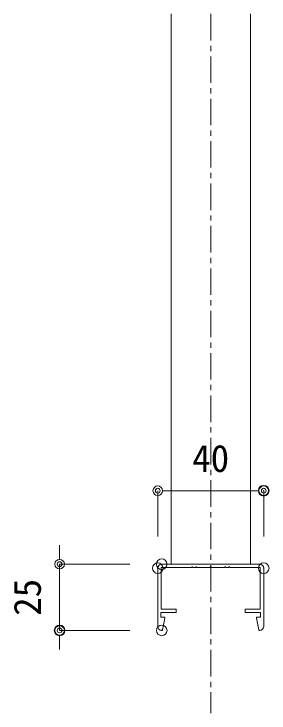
# Model space of a CAD drawing. Units: millimetres, scale not verified. Extents: x -1682 to 1682, y -1188 to 1188.
# Drawn here: x -553.6 to -457.4, y -174.1 to 89.8 of the extents above; entities that cross this region are included whole.
import ezdxf
from ezdxf.enums import TextEntityAlignment as Align

# ---------------------------------------------------------------- set-up
doc = ezdxf.new("R2010")
doc.units = ezdxf.units.MM
doc.header["$LTSCALE"] = 8
doc.header["$PDMODE"] = 32
doc.header["$PDSIZE"] = 4
doc.linetypes.add('USER1', pattern=[2, 1.25, -0.25, 0.25, -0.25])
for name, color, linetype, lineweight in [('0-0_0', 7, 'Continuous', 18), ('0-1_DEFPOINTS', 7, 'Continuous', 18), ('0-E_3中心線', 2, 'USER1', 18), ('0-F_41ｱﾙﾐ', 6, 'Continuous', 18), ('1-0_1手摺寸法', 7, 'Continuous', 18), ('1-8_WHITE', 7, 'Continuous', 18)]:
    doc.layers.add(name, color=color, linetype=linetype, lineweight=lineweight)
doc.styles.add('ＭＳ ゴシック', font='')
doc.styles.get('ＭＳ ゴシック').set_extended_font_data('MS Gothic')

# ---------------------------------------------------------------- blocks, each defined once
blk = doc.blocks.new('_ORIGIN2')
at = {"layer": '0-0_0'}
blk.add_line((-0.5, 0), (-1, 0), dxfattribs=at)
for radius in [0.5, 0.25]:
    blk.add_circle((0, 0), radius, dxfattribs=at)
blk = doc.blocks.new('D49')
at = {"layer": '0-1_DEFPOINTS'}
for p in [(-317.63, 333.774), (-357.63, 304.55), (-317.63, 304.55)]:
    blk.add_point(p, dxfattribs=at)
at = {"layer": '1-0_1手摺寸法'}
for p, q in [((-357.63, 316.55), (-357.63, 333.774)), ((-354.03, 333.774), (-321.23, 333.774)), ((-317.63, 316.55), (-317.63, 333.774))]:
    blk.add_line(p, q, dxfattribs=at)
at = {"layer": '1-0_1手摺寸法', "xscale": 3.6, "yscale": 3.6, "rotation": 180}
blk.add_blockref('_ORIGIN2', (-357.63, 333.774), dxfattribs=at)
at = {"layer": '1-0_1手摺寸法', "xscale": 3.6, "yscale": 3.6}
blk.add_blockref('_ORIGIN2', (-317.63, 333.774), dxfattribs=at)
at = {"layer": '1-0_1手摺寸法', "style": 'ＭＳ ゴシック'}
blk.add_text('40', height=10.26, dxfattribs=at).set_placement((-344.63, 337.774), align=Align.BOTTOM_LEFT)
blk = doc.blocks.new('D50')
at = {"layer": '0-1_DEFPOINTS'}
for p in [(-356.13, 306.05), (-394.683, 281.05), (-356.13, 281.05)]:
    blk.add_point(p, dxfattribs=at)
at = {"layer": '1-0_1手摺寸法'}
for p, q in [((-394.683, 309.65), (-394.683, 313.25)), ((-368.13, 306.05), (-394.683, 306.05)), ((-394.683, 306.05), (-394.683, 281.05)), ((-368.13, 281.05), (-394.683, 281.05)), ((-394.683, 277.45), (-394.683, 273.85))]:
    blk.add_line(p, q, dxfattribs=at)
at = {"layer": '1-0_1手摺寸法', "xscale": 3.6, "yscale": 3.6}
for p, rotation in [((-394.683, 306.05), 270), ((-394.683, 281.05), 90)]:
    blk.add_blockref('_ORIGIN2', p, dxfattribs=dict(at, rotation=rotation))
at = {"layer": '1-0_1手摺寸法', "style": 'ＭＳ ゴシック'}
blk.add_text('25', height=10.26, rotation=90, dxfattribs=at).set_placement((-398.683, 286.55), align=Align.BOTTOM_LEFT)

msp = doc.modelspace()

# ---------------------------------------------------------------- linework, layer by layer
at = {"layer": '0-E_3中心線'}
msp.add_line((-479.369, 89.753), (-479.369, -174.066), dxfattribs=at)
at = {"layer": '0-F_41ｱﾙﾐ'}
for p, q in [((-479.369, -117.893), (-497.869, -117.893)), ((-479.369, -117.893), (-460.869, -117.893)), ((-499.369, -119.393), (-499.369, -141.393)), ((-498.069, -119.193), (-498.069, -134.893)), ((-486.669, -119.193), (-498.069, -119.193)), ((-486.538, -118.986), (-486.669, -119.193)), ((-486.2, -118.986), (-486.069, -119.193)), ((-485.169, -119.193), (-486.069, -119.193)), ((-485.038, -118.986), (-485.169, -119.193)), ((-484.7, -118.986), (-484.569, -119.193)), ((-479.669, -119.193), (-484.569, -119.193)), ((-479.538, -118.986), (-479.669, -119.193)), ((-479.2, -118.986), (-479.069, -119.193)), ((-479.069, -119.193), (-474.169, -119.193)), ((-474.038, -118.986), (-474.169, -119.193)), ((-473.7, -118.986), (-473.569, -119.193)), ((-473.569, -119.193), (-472.669, -119.193)), ((-472.538, -118.986), (-472.669, -119.193)), ((-472.2, -118.986), (-472.069, -119.193)), ((-472.069, -119.193), (-460.669, -119.193)), ((-460.669, -119.193), (-460.669, -134.893)), ((-459.369, -119.393), (-459.369, -141.393)), ((-498.169, -136.093), (-492.369, -136.093)), ((-498.169, -136.093), (-498.169, -137.893)), ((-498.069, -134.893), (-492.369, -134.893)), ((-492.369, -134.893), (-492.369, -136.093)), ((-466.369, -134.893), (-466.369, -136.093)), ((-460.669, -134.893), (-466.369, -134.893)), ((-460.569, -136.093), (-466.369, -136.093)), ((-460.569, -136.093), (-460.569, -137.893)), ((-498.169, -137.893), (-496.935, -137.893)), ((-497.537, -142.732), (-496.641, -138.251)), ((-461.201, -142.732), (-462.097, -138.251)), ((-460.569, -137.893), (-461.803, -137.893)), ((-497.869, -142.893), (-497.733, -142.893)), ((-460.869, -142.893), (-461.005, -142.893))]:
    msp.add_line(p, q, dxfattribs=at)
for centre, radius, start, end in [((-497.869, -119.393), 1.5, 90, 180), ((-460.869, -119.393), 1.5, 0, 90), ((-486.369, -119.093), 0.2, 32.33353, 147.66647), ((-484.869, -119.093), 0.2, 32.33353, 147.66647), ((-479.369, -119.093), 0.2, 90, 147.66647), ((-479.369, -119.093), 0.2, 32.33353, 90), ((-473.869, -119.093), 0.2, 32.33353, 147.66647), ((-472.369, -119.093), 0.2, 32.33353, 147.66647), ((-496.935, -138.193), 0.3, 348.69007, 90), ((-461.803, -138.193), 0.3, 90, 191.30993), ((-497.869, -141.393), 1.5, 180, 270), ((-460.869, -141.393), 1.5, 270, 0), ((-497.733, -142.693), 0.2, 270, 348.69007), ((-461.005, -142.693), 0.2, 191.30993, 270)]:
    msp.add_arc(centre, radius, start, end, dxfattribs=at)
at = {"layer": '1-8_WHITE'}
for p, q in [((-494.369, 89.753), (-494.369, -117.893)), ((-464.369, 89.753), (-464.369, -117.893))]:
    msp.add_line(p, q, dxfattribs=at)

# ---------------------------------------------------------------- block references
at = {"layer": '1-0_1手摺寸法'}
for name in ['D49', 'D50']:
    msp.add_blockref(name, (-141.739, -423.942), dxfattribs=at)

doc.saveas('drawing.dxf')
